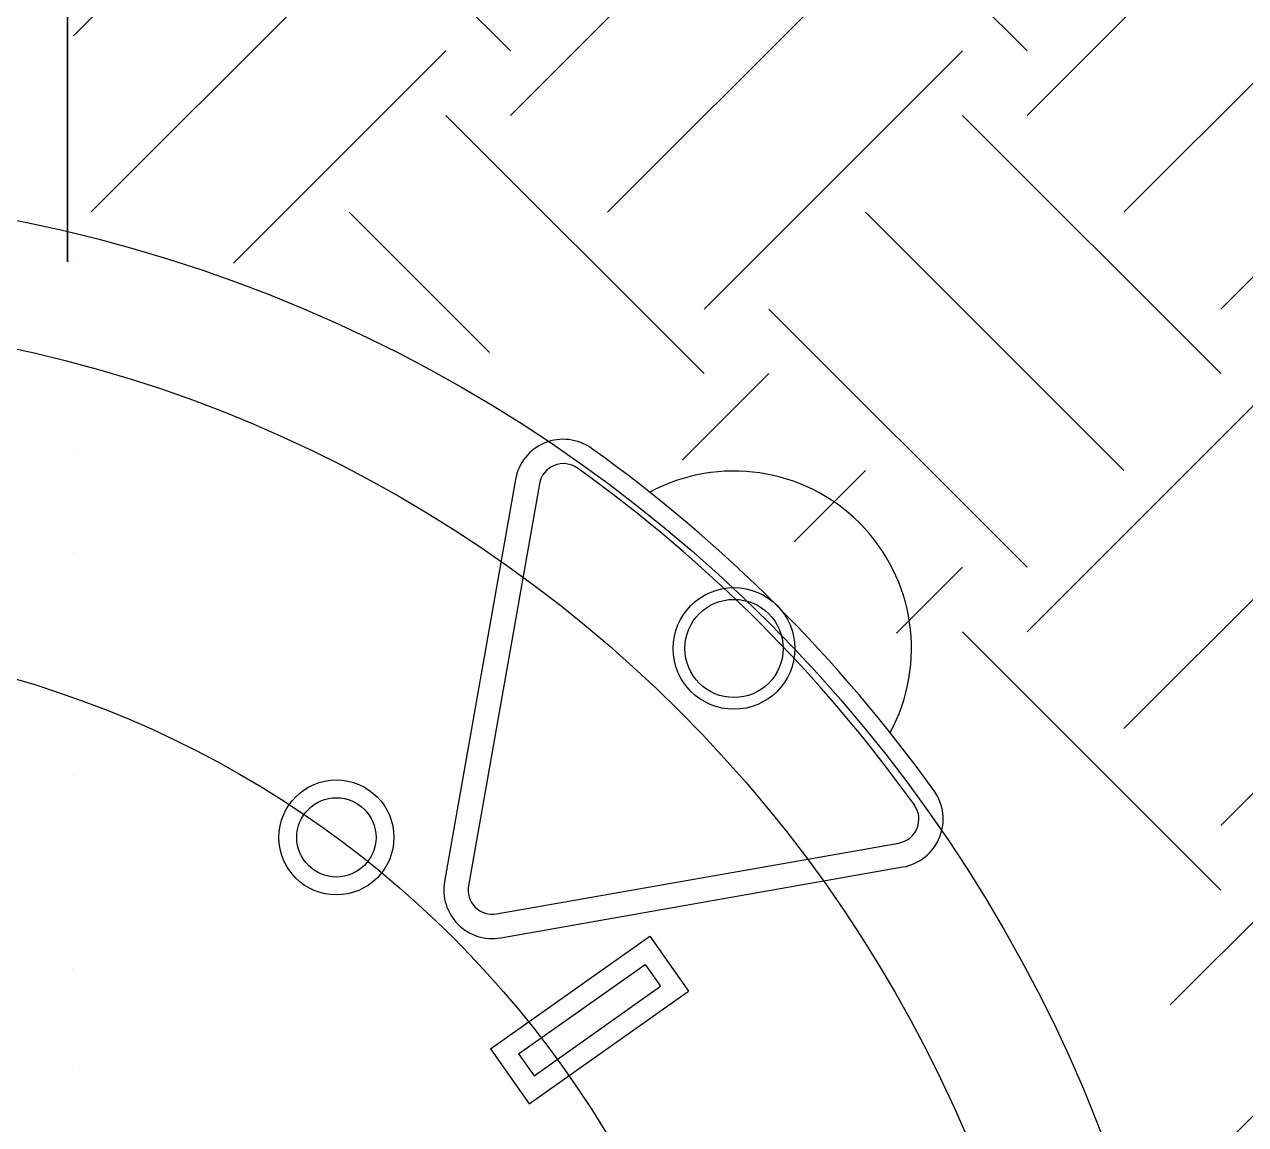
# Model space of a CAD drawing. Header units: millimetres. Extents: x -62354 to 129108, y -71259 to 35407.
# Drawn here: x 18367 to 19004, y 11457 to 12031 of the extents above; entities that cross this region are included whole.
import ezdxf

# ---------------------------------------------------------------- set-up
doc = ezdxf.new("R2010")
doc.units = ezdxf.units.MM
doc.header["$MEASUREMENT"] = 0
doc.layers.add('1st FL Layout xrf$0$CR-Machine', color=7, linetype='Continuous', transparency=0.5)

# ---------------------------------------------------------------- blocks, each defined once
blk = doc.blocks.new('1st FL Layout xrf$0$fsdbx')
for p, q in [((240214.57, 79091.11), (240243.15, 79111.31)), ((240301.91, 79028.19), (240243.15, 79111.31)), ((240229.2, 79088.6), (240240.63, 79096.68)), ((240287.27, 79030.7), (240240.63, 79096.68)), ((240273.33, 79007.98), (240214.57, 79091.11)), ((240275.84, 79022.62), (240229.2, 79088.6)), ((240275.84, 79022.62), (240287.27, 79030.7)), ((240273.33, 79007.98), (240301.91, 79028.19))]:
    blk.add_line(p, q)
at = {"ltscale": 3}
blk.add_lwpolyline([(239976.24, 79020.94), (240185.97, 78983.96, 0.520567), (240215.37, 79013.37), (240178.39, 79223.09, 0.551779), (240138.64, 79239.34, 0.081767), (239960, 79060.7, 0.551779)], format="xyb", close=True, dxfattribs=at)
blk.add_lwpolyline([(239970.33, 79053.32, 0.551779), (239978.45, 79033.44), (240188.17, 78996.46, 0.520567), (240202.88, 79011.16), (240165.9, 79220.89, 0.551779), (240146.02, 79229.01)], format="xyb", dxfattribs=at)
for centre, radius in [((240592.23, 78611.76), 765.62), ((240592.23, 78611.76), 700), ((240162.96, 78927.57), 20.67)]:
    blk.add_circle(centre, radius)
at = {"color": 253, "ltscale": 3}
for centre, radius in [((240064.38, 79134.96), 31.73), ((240592.23, 78611.76), 532.93)]:
    blk.add_circle(centre, radius, dxfattribs=at)
at = {"ltscale": 3}
blk.add_circle((240064.38, 79134.96), 25.62, dxfattribs=at)
at = {"color": 253}
blk.add_circle((240162.96, 78927.57), 30, dxfattribs=at)
at = {"ltscale": 3}
blk.add_arc((240591.84, 78607.5), 764.88, 125.65095, 144.34905, dxfattribs=at)
blk.add_arc((240064.38, 79134.96), 92.57, 61.66802, 208.33198)
blk = doc.blocks.new('1st FL Layout xrf$0$A$C2251eb00')
h = blk.add_hatch()
h.set_pattern_fill('EARTH', color=253, scale=30, angle=135, style=0)
h.set_pattern_definition([(135, (18021.96, -268736.62), (-269.40768, 2e-14), [190.5, -190.5]), (135, (17971.45, -268787.13), (-269.40768, 2e-14), [190.5, -190.5]), (135, (17920.93, -268837.65), (-269.40768, 2e-14), [190.5, -190.5]), (225, (17887.26, -268837.65), (-2e-14, -269.40768), [190.5, -190.5]), (225, (17836.74, -268787.13), (-2e-14, -269.40768), [190.5, -190.5]), (225, (17786.23, -268736.62), (-2e-14, -269.40768), [190.5, -190.5])])
edge = h.paths.add_edge_path()
edge.add_line((-9017.66, -0.72), (-9017.66, -1450.72))
edge.add_line((-9017.66, -1450.72), (-8018.45, -1447.16))
edge.add_arc((-7273.87, -1543.99), 750.85, 7.1358, 172.5906, ccw=False)
edge.add_line((-6528.83, -1450.72), (-6297.77, -1450.72))
edge.add_arc((-5747.77, -1451.26), 550, 0.0563, 179.9437, ccw=False)
edge.add_line((-5197.77, -1450.72), (-4787.96, -1450.72))
edge.add_arc((-4237.96, -1451.26), 550, 0.0563, 179.9437, ccw=False)
edge.add_line((-3687.96, -1450.72), (-3517.66, -1450.72))
edge.add_line((-3517.66, -1450.72), (-3517.66, -0.72))
edge.add_line((-3517.66, -0.72), (-9017.66, -0.72))
blk.add_line((-8003.67, -1450.72), (-9017.66, -1450.72))
at = {"color": 253}
blk.add_lwpolyline([(-3687.96, -1450.72), (-3517.66, -1450.72), (-3517.66, -0.72), (-9017.66, -0.72), (-9017.66, -1450.72), (-8003.67, -1450.72)], dxfattribs=at)
blk.add_lwpolyline([(-6297.77, -1450.72, -0.999018), (-5197.77, -1450.72), (-4787.96, -1450.72, -0.999018), (-3687.96, -1450.72), (-3517.66, -1450.72), (-3517.66, -0.72), (-9017.66, -0.72), (-9017.66, -1450.72), (-8003.67, -1450.72)], format="xyb", dxfattribs=at)
blk.add_blockref('1st FL Layout xrf$0$fsdbx', (-247866.3, -80238.02))
blk = doc.blocks.new('1st FL Layout xrf')
at = {"layer": '1st FL Layout xrf$0$CR-Machine', "rotation": 270}
blk.add_blockref('1st FL Layout xrf$0$A$C2251eb00', (19840.14, 3903.49), dxfattribs=at)

msp = doc.modelspace()

# ---------------------------------------------------------------- block references
msp.add_blockref('1st FL Layout xrf', (0, 0))

doc.saveas('drawing.dxf')
